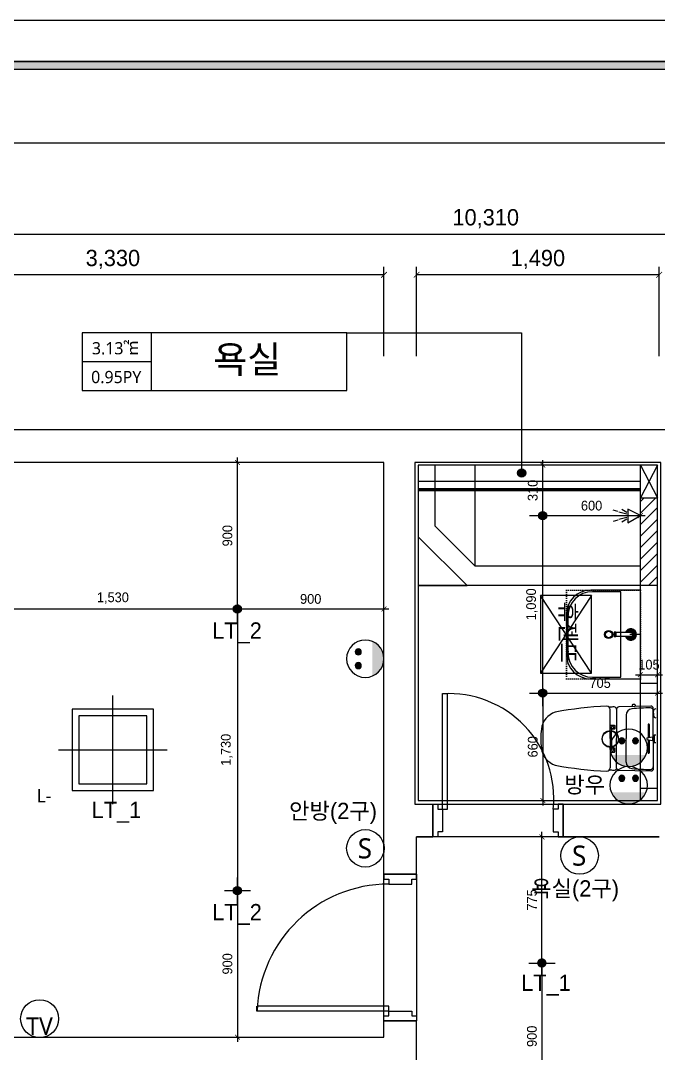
# Model space of a CAD drawing. Header units: inches. Extents: x 47110 to 276445, y 19043 to 183074.
# Drawn here: x 76067 to 79984, y 28049 to 34393 of the extents above; entities that cross this region are included whole.
import ezdxf
from ezdxf.enums import TextEntityAlignment as Align

# ---------------------------------------------------------------- set-up
doc = ezdxf.new("R2010")
doc.units = ezdxf.units.IN
doc.header["$LTSCALE"] = 50
doc.header["$MEASUREMENT"] = 0
doc.header["$PDSIZE"] = 700.071425
for name, pattern in [('DOT', [0.25, 0, -0.25]), ('HID', [2.5, 1.5, -1]), ('HID2', [1, 0.5, -0.5]), ('HIDDEN', [0.375, 0.25, -0.125])]:
    doc.linetypes.add(name, pattern=pattern)
for name, color, linetype in [('0-ELC TEXT', 7, 'Continuous'), ('03-TEXT', 3, 'Continuous'), ('03-WAL NEW', 3, 'Continuous'), ('06-LIGHT', 4, 'Continuous'), ('07-DIM', 1, 'Continuous'), ('07-DIM WAL', 5, 'Continuous'), ('08-HAT', 8, 'Continuous'), ('3.기호.계단선', 30, 'Continuous'), ('BATH', 4, 'Continuous'), ('CO-BATH', 6, 'Continuous'), ('F-SYM', 7, 'Continuous'), ('fin', 5, 'Continuous'), ('FORM(YOURNAME)-11', 1, 'Continuous'), ('HL', 6, 'HIDDEN'), ('RC-LIGHT', 7, 'Continuous'), ('WAL NEW', 3, 'Continuous'), ('도면층2', 2, 'Continuous'), ('도면층4', 4, 'Continuous'), ('도면층5', 5, 'Continuous'), ('설비', 140, 'Continuous')]:
    doc.layers.add(name, color=color, linetype=linetype)
doc.styles.add('DH-TEXT', font='@Microsoft JhengHei Light.ttf')
doc.styles.add('HY 울릉도 L', font='H2GTRM.TTF')
doc.styles.get("Standard").update_dxf_attribs({"font": 'txt.shx', "bigfont": 'whgtxt.shx'})
doc.styles.add('YOURNAME', font='@Microsoft JhengHei Light.ttf')
doc.styles.add('넥슨고딕', font='@Microsoft JhengHei Light.ttf')
doc.styles.add('마감재', font='stylu.ttf')
doc.styles.add('코레일둥고', font='')
doc.styles.get('코레일둥고').set_extended_font_data('THE정고딕110')
doc.dimstyles.new('30', dxfattribs={"dimscale": 30, "dimtxt": 2, "dimasz": 1, "dimexe": 1, "dimexo": 1, "dimgap": 1, "dimtad": 1, "dimdec": 0, "dimrnd": 0.05, "dimdsep": 46, "dimlunit": 6, "dimtxsty": 'HY 울릉도 L', "dimblk": 'ARCHTICK', "dimcen": 2.5, "dimdle": 1, "dimclrd": 133, "dimclre": 133, "dimclrt": 30, "dimadec": 0, "dimazin": 0, "dimtfac": 1, "dimtdec": 0, "dimtix": 1, "dimtmove": 2, "dimatfit": 3, "dimldrblk": 'ARCHTICK', "dimfxl": 1, "dimlwd": -1, "dimlwe": -1, "dimarcsym": 0})
doc.dimstyles.new('벽치수 Copy of DIM-50', dxfattribs={"dimscale": 50, "dimtxt": 2, "dimasz": 0.7, "dimexe": 1, "dimexo": 1, "dimgap": 0.7, "dimtad": 1, "dimdec": 0, "dimzin": 1, "dimdsep": 46, "dimlunit": 6, "dimtxsty": '마감재', "dimblk": 'ARCHTICK', "dimcen": -0.09, "dimclrd": 256, "dimclre": 256, "dimclrt": 3, "dimadec": 0, "dimazin": 0, "dimtfac": 1, "dimtdec": 0, "dimtix": 1, "dimtmove": 2, "dimatfit": 0, "dimldrblk": 'ARCHTICK', "dimfxl": 1, "dimtolj": 1, "dimtzin": 0, "dimarcsym": 0})

# ---------------------------------------------------------------- blocks, each defined once
blk = doc.blocks.new('FORM-PLAN')
at = {"layer": 'FORM(YOURNAME)-11'}
h = blk.add_hatch(color=256, dxfattribs=at)
h.dxf.hatch_style = 1
h.paths.add_polyline_path([(-71444, 55115), (10556, 55115), (10556, 54915), (-71444, 54915)])
h.paths.add_polyline_path([(-71444, -2085), (10556, -2085), (10556, -2285), (-71444, -2285)])
at = {"layer": 'Defpoints', "color": 158}
for points in [[(-71444, -2285), (10556, -2285), (10556, 55115), (-71444, 55115)], [(-69444, 53115), (-64, 53115), (-64, 1215), (-69444, 1215)]]:
    blk.add_lwpolyline(points, close=True, dxfattribs=at)
at = {"layer": 'FORM(YOURNAME)-11', "color": 250}
blk.add_lwpolyline([(-72444, -3285), (11556, -3285), (11556, 56115), (-72444, 56115)], close=True, dxfattribs=at)
at = {"layer": 'FORM(YOURNAME)-11'}
blk.add_lwpolyline([(-71444, 55115), (10556, 55115), (10556, 54915), (-71444, 54915)], close=True, dxfattribs=at)
at = {"layer": 'FORM(YOURNAME)-11', "color": 3, "style": 'YOURNAME'}
for tag, height, p in [('1', 450, (9905, 18188)), ('2', 450, (9905, 17544)), ('3', 450, (9905, 16257)), ('4', 450, (9905, 14326)), ('5', 515, (9905, 12009)), ('6', 515, (9905, 9757)), ('7', 515, (9905, 7504)), ('8', 515, (9905, 5252)), ('9', 515, (9905, 2999)), ('10', 515, (5655, 811)), ('11', 515, (9905, 747)), ('12', 515, (5655, -1441)), ('13', 515, (9905, -1441))]:
    blk.add_attdef(tag, text='', height=height, dxfattribs=at).set_placement(p, align=Align.MIDDLE_RIGHT)
blk = doc.blocks.new('_ArchTick')
at = {"color": 0, "linetype": 'ByBlock', "const_width": 0.15}
blk.add_lwpolyline([(-0.5, -0.5), (0.5, 0.5)], dxfattribs=at)
blk = doc.blocks.new('*D176')
at = {"layer": '07-DIM', "lineweight": -2, "transparency": 16777216}
for p, q in [((73768.8, 32331.2), (73768.8, 33131.2)), ((84078.8, 32331.2), (84078.8, 33131.2)), ((73768.8, 33081.2), (84078.8, 33081.2))]:
    blk.add_line(p, q, dxfattribs=at)
at = {"layer": 'Defpoints', "color": 0, "transparency": 16777216}
for p in [(84078.8, 33081.2), (73768.8, 32281.2), (84078.8, 32281.2)]:
    blk.add_point(p, dxfattribs=at)
at = {"layer": '07-DIM', "lineweight": -2, "transparency": 16777216, "xscale": 35, "yscale": 35, "zscale": 35, "rotation": 180}
blk.add_blockref('_ArchTick', (73768.8, 33081.2), dxfattribs=at)
at = {"layer": '07-DIM', "lineweight": -2, "transparency": 16777216, "xscale": 35, "yscale": 35, "zscale": 35}
blk.add_blockref('_ArchTick', (84078.8, 33081.2), dxfattribs=at)
at = {"layer": '07-DIM', "color": 3, "transparency": 16777216, "insert": (78923.8, 33175.5), "char_height": 100, "attachment_point": 5, "style": '마감재'}
blk.add_mtext('\\A1;10,310', dxfattribs=at)
blk = doc.blocks.new('*D179')
at = {"layer": '07-DIM', "lineweight": -2, "transparency": 16777216}
for p, q in [((78498.8, 32331.2), (78498.8, 32881.2)), ((79988.8, 32331.2), (79988.8, 32881.2)), ((79988.8, 32831.2), (78498.8, 32831.2))]:
    blk.add_line(p, q, dxfattribs=at)
at = {"layer": 'Defpoints', "color": 0, "transparency": 16777216}
for p in [(78498.8, 32831.2), (78498.8, 32281.2), (79988.8, 32281.2)]:
    blk.add_point(p, dxfattribs=at)
at = {"layer": '07-DIM', "lineweight": -2, "transparency": 16777216, "xscale": 35, "yscale": 35, "zscale": 35, "rotation": 180}
blk.add_blockref('_ArchTick', (78498.8, 32831.2), dxfattribs=at)
at = {"layer": '07-DIM', "lineweight": -2, "transparency": 16777216, "xscale": 35, "yscale": 35, "zscale": 35}
blk.add_blockref('_ArchTick', (79988.8, 32831.2), dxfattribs=at)
at = {"layer": '07-DIM', "color": 3, "transparency": 16777216, "insert": (79243.8, 32925.5), "char_height": 100, "attachment_point": 5, "style": '마감재'}
blk.add_mtext('\\A1;1,490', dxfattribs=at)
blk = doc.blocks.new('*D180')
at = {"layer": '07-DIM', "lineweight": -2, "transparency": 16777216}
for p, q in [((74968.8, 32331.2), (74968.8, 32881.2)), ((78298.8, 32331.2), (78298.8, 32881.2)), ((78298.8, 32831.2), (74968.8, 32831.2))]:
    blk.add_line(p, q, dxfattribs=at)
at = {"layer": 'Defpoints', "color": 0, "transparency": 16777216}
for p in [(74968.8, 32831.2), (74968.8, 32281.2), (78298.8, 32281.2)]:
    blk.add_point(p, dxfattribs=at)
at = {"layer": '07-DIM', "lineweight": -2, "transparency": 16777216, "xscale": 35, "yscale": 35, "zscale": 35, "rotation": 180}
blk.add_blockref('_ArchTick', (74968.8, 32831.2), dxfattribs=at)
at = {"layer": '07-DIM', "lineweight": -2, "transparency": 16777216, "xscale": 35, "yscale": 35, "zscale": 35}
blk.add_blockref('_ArchTick', (78298.8, 32831.2), dxfattribs=at)
at = {"layer": '07-DIM', "color": 3, "transparency": 16777216, "insert": (76633.8, 32925.5), "char_height": 100, "attachment_point": 5, "style": '마감재'}
blk.add_mtext('\\A1;3,330', dxfattribs=at)
blk = doc.blocks.new('fffsere')
blk.add_circle((58066.1, 29978.7), 50)
at = {"layer": '도면층2'}
for p, q in [((58566.1, 31878.7), (51946.1, 31878.7)), ((56676.1, 31678.7), (53346.1, 31678.7)), ((56676.1, 29148.7), (56676.1, 31678.7)), ((56976.1, 29578.7), (56976.1, 29378.7)), ((57776.1, 29578.7), (57776.1, 29378.7)), ((56876.1, 29148.7), (56876.1, 29378.7)), ((56876.1, 29378.7), (56976.1, 29378.7)), ((57776.1, 29378.7), (58366.1, 29378.7)), ((56676.1, 29148.7), (56876.1, 29148.7)), ((56676.1, 28148.7), (56676.1, 28248.7)), ((56676.1, 28248.7), (56876.1, 28248.7)), ((56876.1, 27948.7), (56876.1, 28248.7)), ((53346.1, 28148.7), (56676.1, 28148.7))]:
    blk.add_line(p, q, dxfattribs=at)
blk.add_lwpolyline([(56866.1, 29578.7), (58376.1, 29578.7), (58376.1, 31678.7), (56866.1, 31678.7)], close=True, dxfattribs=at)
blk.add_lwpolyline([(58366.1, 29378.7), (56876.1, 29378.7)], dxfattribs=at)
at = {"layer": '도면층4'}
for p, q in [((57036.1, 29548.7), (57036.1, 30258.7)), ((57036.1, 30258.7), (57066.1, 30258.7)), ((57066.1, 29548.7), (57066.1, 30258.1)), ((56976.1, 29378.7), (56976.1, 29578.7)), ((56976.1, 29578.7), (56976.1, 29378.7)), ((57776.1, 29578.7), (57776.1, 29378.7)), ((57036.1, 29548.7), (57066.1, 29548.7)), ((57776.1, 29378.7), (56976.1, 29378.7)), ((56676.1, 28248.7), (56676.1, 29148.7)), ((56676.1, 29148.7), (56876.1, 29148.7)), ((56876.1, 29148.7), (56876.1, 28248.7)), ((55896.1, 28308.7), (55896.1, 28338.7)), ((56706.1, 28308.7), (55896.1, 28308.7)), ((56706.1, 28338.7), (55896.6, 28338.7)), ((56706.1, 28308.7), (56706.1, 28338.7)), ((56876.1, 28248.7), (56676.1, 28248.7)), ((56676.1, 28248.7), (56876.1, 28248.7))]:
    blk.add_line(p, q, dxfattribs=at)
for points in [[(56976.1, 29578.7), (57006.1, 29578.7), (57006.1, 29548.7), (57036.1, 29548.7), (57036.1, 29408.7), (57006.1, 29408.7), (57006.1, 29378.7), (56976.1, 29378.7), (56976.1, 29578.7)], [(57776.1, 29578.7), (57746.1, 29578.7), (57746.1, 29548.7), (57716.1, 29548.7), (57716.1, 29408.7), (57746.1, 29408.7), (57746.1, 29378.7), (57776.1, 29378.7), (57776.1, 29578.7)], [(56676.1, 29148.7), (56676.1, 29118.7), (56706.1, 29118.7), (56706.1, 29088.7), (56846.1, 29088.7), (56846.1, 29118.7), (56876.1, 29118.7), (56876.1, 29148.7), (56676.1, 29148.7)], [(56676.1, 28248.7), (56676.1, 28278.7), (56706.1, 28278.7), (56706.1, 28308.7), (56846.1, 28308.7), (56846.1, 28278.7), (56876.1, 28278.7), (56876.1, 28248.7), (56676.1, 28248.7)]]:
    blk.add_lwpolyline(points, dxfattribs=at)
at = {"layer": '도면층5'}
for centre, radius, start, end in [((57073.5, 29613.4), 645.8, 354.24437, 93.32764), ((56706.1, 28278.7), 810, 90, 177.87745)]:
    blk.add_arc(centre, radius, start, end, dxfattribs=at)
blk = doc.blocks.new('FFFF')
at = {"layer": 'WAL NEW'}
h = blk.add_hatch(dxfattribs=at)
h.set_pattern_fill('_USER', color=256, scale=50, angle=45, pattern_type=0)
h.set_pattern_definition([(45, (21367.22, -56.71), (-35.35534, 35.35534), [])])
h.paths.add_polyline_path([(79751.1, 30922), (79856.1, 30922), (79856.1, 31462), (79751.1, 31462)])
at = {"color": 8}
blk.add_line((79751.1, 30622), (79686.1, 30622), dxfattribs=at)
blk.add_circle((79566.1, 29982), 50, dxfattribs=at)
at = {"layer": '03-WAL NEW'}
for p, q in [((78491.1, 31286.7), (78491.1, 31662)), ((78735.8, 31042), (78735.8, 31662)), ((79751.1, 29602), (79751.1, 31662)), ((78491.1, 31286.7), (78735.8, 31042)), ((79751.1, 31042), (78735.8, 31042)), ((79856.1, 30922), (78386.1, 30922)), ((79751.1, 30322), (79856.1, 30322)), ((79751.1, 29677), (79856.1, 29677))]:
    blk.add_line(p, q, dxfattribs=at)
for points in [[(79751.1, 31462), (79856.1, 31462)], [(78386.1, 30922), (78686.1, 30922), (78386.1, 31222), (78386.1, 30922)]]:
    blk.add_lwpolyline(points, dxfattribs=at)
at = {"layer": '08-HAT', "color": 1}
for p, q in [((79751.1, 31662), (79856.1, 31462)), ((79856.1, 31662), (79751.1, 31462))]:
    blk.add_line(p, q, dxfattribs=at)
at = {"layer": 'BATH', "color": 8}
for p, q in [((79602.4, 31350.7), (79549, 31350.7)), ((79612.2, 31376.7), (79583.5, 31385.2)), ((79669.6, 31350.7), (79616.9, 31350.7)), ((79667.6, 31361.1), (79619.4, 31373.5)), ((79667.6, 31340.2), (79619.4, 31327.8)), ((79667, 31370.9), (79637, 31389.8)), ((79751.1, 31352), (79673.5, 31391.7)), ((79673.5, 31391.7), (79673.5, 31307.6)), ((79673.5, 31307.6), (79751.1, 31352)), ((79612.2, 31324.6), (79583.5, 31316.1)), ((79667, 31330.4), (79637, 31311.5))]:
    blk.add_line(p, q, dxfattribs=at)
at = {"layer": 'BATH'}
blk.add_lwpolyline([(79856.1, 31662), (78386.1, 31662), (78386.1, 29602), (79856.1, 29602)], close=True, dxfattribs=at)
at = {"layer": 'CO-BATH', "color": 8}
for p, q in [((79751.1, 30894.5), (79446.1, 30894.5)), ((79751.1, 30349.5), (79751.1, 30894.5)), ((79631.1, 30884.5), (79456.1, 30884.5)), ((79631.1, 30359.5), (79631.1, 30884.5)), ((79296.1, 30744.5), (79296.1, 30499.5)), ((79306.1, 30734.5), (79306.1, 30509.5)), ((79590.6, 30636.5), (79590.6, 30607.5)), ((79595.6, 30636.5), (79590.6, 30636.5)), ((79595.6, 30607.5), (79590.6, 30607.5)), ((79595.6, 30636.5), (79595.6, 30607.5)), ((79600.6, 30635.5), (79595.6, 30635.5)), ((79600.6, 30608.5), (79595.6, 30608.5)), ((79600.6, 30635.5), (79600.6, 30608.5)), ((79691.1, 30634.5), (79600.6, 30634.5)), ((79691.1, 30609.5), (79600.6, 30609.5)), ((79446.1, 30349.5), (79751.1, 30349.5)), ((79456.1, 30359.5), (79631.1, 30359.5))]:
    blk.add_line(p, q, dxfattribs=at)
at = {"layer": 'CO-BATH', "color": 8, "linetype": 'DOT'}
blk.add_lwpolyline([(79296.1, 30894.5), (79296.1, 30349.5), (79751.1, 30349.5), (79751.1, 30894.5)], close=True, dxfattribs=at)
at = {"layer": 'CO-BATH', "color": 8}
for radius in [25, 20]:
    blk.add_circle((79556.1, 30622), radius, dxfattribs=at)
for centre, radius, start, end in [((79446.1, 30744.5), 150, 90, 180), ((79456.1, 30734.5), 150, 90, 180), ((79691.1, 30622), 35, 200.92481, 159.07514), ((79691.1, 30622), 30, 204.62429, 155.37566), ((79691.1, 30622), 25, 209.99998, 149.99998), ((79691.1, 30622), 18, 223.98294, 136.01701), ((79691.1, 30622), 12.5, 269.99998, 89.99998), ((79446.1, 30499.5), 150, 180, 270), ((79456.1, 30509.5), 150, 180, 270)]:
    blk.add_arc(centre, radius, start, end, dxfattribs=at)
at = {"layer": 'fin', "color": 8}
for p, q in [((79565.4, 29982), (79565.4, 30161.2)), ((79604.7, 30162.3), (79604.7, 29982)), ((79829.7, 29989.9), (79829.7, 30154.6)), ((79831.1, 30137.7), (79831.1, 30150.2)), ((79831.1, 30137.7), (79831.1, 30125.2)), ((79662.5, 30127.2), (79662.5, 29982)), ((79565.4, 29982), (79565.4, 29802.7)), ((79604.7, 29801.6), (79604.7, 29982)), ((79662.5, 29836.7), (79662.5, 29982)), ((79829.7, 29974), (79829.7, 29809.4))]:
    blk.add_line(p, q, dxfattribs=at)
for points in [[(79604.7, 30162.3, 0.371724), (79590, 30176.7, 0.003515), (79559, 30175.9, 0.320541)], [(79829.7, 30154.6), (79829.7, 30167, 0.421209), (79814.3, 30182), (79619.3, 30177.3, 0.001659)], [(79604.7, 29801.6, -0.371724), (79590, 29787.2, -0.003515), (79559, 29788, -0.320541)], [(79829.7, 29809.4), (79829.7, 29797, -0.421209), (79814.3, 29782), (79619.3, 29786.6, -0.001659)]]:
    blk.add_lwpolyline(points, format="xyb", dxfattribs=at)
for centre, radius, start, end in [((79267.7, 30026.2), 125.5, 108.2964, 173.42408), ((79634.4, 27977.2), 2205.9, 92.3333, 100.60807), ((79545.4, 30161.2), 20, 0, 92.3333), ((79619.7, 30162.3), 15, 91.36509, 180), ((79702.4, 30125.5), 40, 95.94375, 177.51291), ((79801.8, 29170.6), 1000, 89.31159, 95.94375), ((79813.7, 30154.6), 16, 0, 89.31159), ((79846.1, 30150.2), 15, 90, 180), ((79846.1, 30125.2), 15, 180, 270), ((79544.7, 29982), 405.9, 171.69926, 180), ((79544.7, 29982), 405.9, 180, 188.30074), ((79267.7, 29937.7), 125.5, 186.57592, 251.7036), ((79634.4, 31986.8), 2205.9, 259.39193, 267.6667), ((79702.4, 29838.5), 40, 182.48709, 264.05625), ((79545.4, 29802.7), 20, 267.6667, 0), ((79619.7, 29801.6), 15, 180, 268.63491), ((79801.8, 30793.3), 1000, 264.05625, 270.68841), ((79813.7, 29809.4), 16, 270.68841, 0)]:
    blk.add_arc(centre, radius, start, end, dxfattribs=at)
at = {"layer": 'HL', "color": 8, "linetype": 'Continuous'}
for p, q in [((79699.6, 30186.9), (79699.6, 30179.2)), ((79715.7, 30190.9), (79703.6, 30190.9)), ((79719.7, 30186.9), (79719.7, 30179.7)), ((79572.4, 29982), (79572.4, 30028.3)), ((79798.1, 30068.5), (79798.1, 29989.4)), ((79805.1, 30068.5), (79805.1, 29990.5)), ((79836.1, 30006), (79846.1, 30006)), ((79836.1, 30006), (79836.1, 29958)), ((79572.4, 29982), (79572.4, 29935.6)), ((79789.9, 29988), (79824.3, 29993.3)), ((79789.9, 29988), (79789.9, 29976)), ((79789.9, 29976), (79824.3, 29970.6)), ((79798.1, 29974.5), (79798.1, 29895.5)), ((79805.1, 29973.5), (79805.1, 29895.5)), ((79824.3, 29993.3), (79831.3, 29988.9)), ((79824.3, 29993.3), (79824.3, 29970.6)), ((79824.3, 29970.6), (79831.3, 29975)), ((79831.3, 29988.9), (79836.1, 29994.3)), ((79831.3, 29988.9), (79831.3, 29975)), ((79831.3, 29975), (79836.1, 29969.6)), ((79836.1, 29958), (79846.1, 29958))]:
    blk.add_line(p, q, dxfattribs=at)
for points in [[(79565.4, 30064.5), (79589.6, 30064.5, -0.414214), (79593.6, 30060.5), (79593.6, 30044.1, -0.414214), (79589.6, 30040.1), (79574, 30040.1), (79565.4, 30040.1)], [(79574, 30040.1), (79574, 30030.3, -0.414214), (79572, 30028.3), (79565.4, 30028.3)], [(79574, 29923.9), (79574, 29933.6, 0.414214), (79572, 29935.6), (79565.4, 29935.6)], [(79565.4, 29899.4), (79589.6, 29899.4, 0.414214), (79593.6, 29903.4), (79593.6, 29919.9, 0.414214), (79589.6, 29923.9), (79574, 29923.9), (79565.4, 29923.9)]]:
    blk.add_lwpolyline(points, format="xyb", dxfattribs=at)
for centre in [(79579.7, 30052), (79579.7, 29912)]:
    blk.add_circle(centre, 8, dxfattribs=at)
for centre, radius, start, end in [((79703.6, 30186.9), 4, 90, 180), ((79715.7, 30186.9), 4, 0, 90), ((79801.6, 30068.5), 3.5, 0, 180), ((79801.6, 29895.5), 3.5, 180, 0)]:
    blk.add_arc(centre, radius, start, end, dxfattribs=at)
blk.add_blockref('fffsere', (21500, 0))
blk = doc.blocks.new('G-101')
at = {"layer": 'RC-LIGHT', "color": 251}
for p, q in [((0, -400), (0, 400)), ((400, 0), (-400, 0))]:
    blk.add_line(p, q, dxfattribs=at)
at = {"layer": 'RC-LIGHT', "color": 7}
for p, q in [((-300, -300), (-300, 300)), ((-300, 300), (300, 300)), ((300, 300), (300, -300)), ((300, -300), (-300, -300))]:
    blk.add_line(p, q, dxfattribs=at)
at = {"layer": 'RC-LIGHT', "color": 1}
blk.add_lwpolyline([(-250, 250), (250, 250), (250, -250), (-250, -250)], close=True, dxfattribs=at)
at = {"layer": 'RC-LIGHT', "style": 'DH-TEXT'}
blk.add_attdef('L-', text='', height=100, dxfattribs=at).set_placement((383.2, -287.8), align=Align.TOP_LEFT)
blk = doc.blocks.new('1')
at = {"linetype": 'Continuous'}
h = blk.add_hatch(color=4, dxfattribs=at)
h.dxf.hatch_style = 1
edge = h.paths.add_edge_path()
edge.add_arc((11539653, -14273504), 37.5, 0, 360)
at = {"color": 1, "linetype": 'Continuous'}
for p, q in [((11539653, -14273637), (11539653, -14273370)), ((11539520, -14273504), (11539787, -14273504))]:
    blk.add_line(p, q, dxfattribs=at)
at = {"color": 4, "linetype": 'Continuous'}
for radius in [41.5, 37.5]:
    blk.add_circle((11539653, -14273504), radius, dxfattribs=at)
blk = doc.blocks.new('*D206')
at = {"layer": '07-DIM WAL', "color": 133, "transparency": 16777216}
for p, q in [((75838.8, 30778.7), (77428.8, 30778.7)), ((75868.8, 30748.7), (75868.8, 30748.7)), ((77398.8, 30748.7), (77398.8, 30748.7))]:
    blk.add_line(p, q, dxfattribs=at)
at = {"layer": 'Defpoints', "color": 0, "transparency": 16777216}
for p in [(75868.8, 30778.7), (77398.8, 30778.7), (77398.8, 30778.7)]:
    blk.add_point(p, dxfattribs=at)
at = {"layer": '07-DIM WAL', "color": 133, "transparency": 16777216, "xscale": 30, "yscale": 30, "zscale": 30, "rotation": 180}
blk.add_blockref('_ArchTick', (75868.8, 30778.7), dxfattribs=at)
at = {"layer": '07-DIM WAL', "color": 133, "transparency": 16777216, "xscale": 30, "yscale": 30, "zscale": 30}
blk.add_blockref('_ArchTick', (77398.8, 30778.7), dxfattribs=at)
at = {"layer": '07-DIM WAL', "color": 30, "transparency": 16777216, "insert": (76633.8, 30844.7), "char_height": 60, "attachment_point": 5, "style": 'HY 울릉도 L'}
blk.add_mtext('1,530', dxfattribs=at)
blk = doc.blocks.new('*D207')
at = {"layer": '07-DIM WAL', "color": 133, "transparency": 16777216}
for p, q in [((77368.8, 31678.7), (77368.8, 31678.7)), ((77398.8, 30748.7), (77398.8, 31708.7)), ((77368.8, 30778.7), (77368.8, 30778.7))]:
    blk.add_line(p, q, dxfattribs=at)
at = {"layer": 'Defpoints', "color": 0, "transparency": 16777216}
for p in [(77398.8, 31678.7), (77398.8, 31678.7), (77398.8, 30778.7)]:
    blk.add_point(p, dxfattribs=at)
at = {"layer": '07-DIM WAL', "color": 133, "transparency": 16777216, "xscale": 30, "yscale": 30, "zscale": 30}
for p, rotation in [((77398.8, 31678.7), 90), ((77398.8, 30778.7), 270)]:
    blk.add_blockref('_ArchTick', p, dxfattribs=dict(at, rotation=rotation))
at = {"layer": '07-DIM WAL', "color": 30, "transparency": 16777216, "insert": (77337.5, 31228.7), "char_height": 60, "attachment_point": 5, "rotation": 90, "style": 'HY 울릉도 L'}
blk.add_mtext('900', dxfattribs=at)
blk = doc.blocks.new('*D208')
at = {"layer": '07-DIM WAL', "color": 133, "transparency": 16777216}
for p, q in [((77368.8, 30778.7), (78328.8, 30778.7)), ((77398.8, 30748.7), (77398.8, 30748.7)), ((78298.8, 30748.7), (78298.8, 30748.7))]:
    blk.add_line(p, q, dxfattribs=at)
at = {"layer": 'Defpoints', "color": 0, "transparency": 16777216}
for p in [(77398.8, 30778.7), (78298.8, 30778.7), (78298.8, 30778.7)]:
    blk.add_point(p, dxfattribs=at)
at = {"layer": '07-DIM WAL', "color": 133, "transparency": 16777216, "xscale": 30, "yscale": 30, "zscale": 30, "rotation": 180}
blk.add_blockref('_ArchTick', (77398.8, 30778.7), dxfattribs=at)
at = {"layer": '07-DIM WAL', "color": 133, "transparency": 16777216, "xscale": 30, "yscale": 30, "zscale": 30}
blk.add_blockref('_ArchTick', (78298.8, 30778.7), dxfattribs=at)
at = {"layer": '07-DIM WAL', "color": 30, "transparency": 16777216, "insert": (77848.8, 30840), "char_height": 60, "attachment_point": 5, "style": 'HY 울릉도 L'}
blk.add_mtext('900', dxfattribs=at)
blk = doc.blocks.new('*D210')
at = {"layer": '07-DIM WAL', "color": 133, "transparency": 16777216}
for p, q in [((77368.8, 30778.7), (77368.8, 30778.7)), ((77398.8, 30808.7), (77398.8, 29018.7)), ((77368.8, 29048.7), (77368.8, 29048.7))]:
    blk.add_line(p, q, dxfattribs=at)
at = {"layer": 'Defpoints', "color": 0, "transparency": 16777216}
for p in [(77398.8, 30778.7), (77398.8, 29048.7), (77398.8, 29048.7)]:
    blk.add_point(p, dxfattribs=at)
at = {"layer": '07-DIM WAL', "color": 133, "transparency": 16777216, "xscale": 30, "yscale": 30, "zscale": 30}
for p, rotation in [((77398.8, 30778.7), 90), ((77398.8, 29048.7), 270)]:
    blk.add_blockref('_ArchTick', p, dxfattribs=dict(at, rotation=rotation))
at = {"layer": '07-DIM WAL', "color": 30, "transparency": 16777216, "insert": (77332.9, 29913.7), "char_height": 60, "attachment_point": 5, "rotation": 90, "style": 'HY 울릉도 L'}
blk.add_mtext('1,730', dxfattribs=at)
blk = doc.blocks.new('*D211')
at = {"layer": '07-DIM WAL', "color": 133, "transparency": 16777216}
for p, q in [((77398.8, 29078.7), (77398.8, 28118.7)), ((77368.8, 29048.7), (77368.8, 29048.7)), ((77368.8, 28148.7), (77368.8, 28148.7))]:
    blk.add_line(p, q, dxfattribs=at)
at = {"layer": 'Defpoints', "color": 0, "transparency": 16777216}
for p in [(77398.8, 29048.7), (77398.8, 28148.7), (77398.8, 28148.7)]:
    blk.add_point(p, dxfattribs=at)
at = {"layer": '07-DIM WAL', "color": 133, "transparency": 16777216, "xscale": 30, "yscale": 30, "zscale": 30}
for p, rotation in [((77398.8, 29048.7), 90), ((77398.8, 28148.7), 270)]:
    blk.add_blockref('_ArchTick', p, dxfattribs=dict(at, rotation=rotation))
at = {"layer": '07-DIM WAL', "color": 30, "transparency": 16777216, "insert": (77337.5, 28598.7), "char_height": 60, "attachment_point": 5, "rotation": 90, "style": 'HY 울릉도 L'}
blk.add_mtext('900', dxfattribs=at)
blk = doc.blocks.new('*D243')
at = {"layer": '07-DIM WAL', "color": 133, "transparency": 16777216}
for p, q in [((79268.8, 28633.7), (79268.8, 27673.7)), ((79238.8, 28603.7), (79238.8, 28603.7)), ((79298.8, 27703.7), (79298.8, 27703.7))]:
    blk.add_line(p, q, dxfattribs=at)
at = {"layer": 'Defpoints', "color": 0, "transparency": 16777216}
for p in [(79268.8, 28603.7), (79268.8, 27703.7), (79268.8, 27703.7)]:
    blk.add_point(p, dxfattribs=at)
at = {"layer": '07-DIM WAL', "color": 133, "transparency": 16777216, "xscale": 30, "yscale": 30, "zscale": 30}
for p, rotation in [((79268.8, 28603.7), 90), ((79268.8, 27703.7), 270)]:
    blk.add_blockref('_ArchTick', p, dxfattribs=dict(at, rotation=rotation))
at = {"layer": '07-DIM WAL', "color": 30, "transparency": 16777216, "insert": (79207.5, 28153.7), "char_height": 60, "attachment_point": 5, "rotation": 90, "style": 'HY 울릉도 L'}
blk.add_mtext('900', dxfattribs=at)
blk = doc.blocks.new('*D253')
at = {"layer": '07-DIM WAL', "color": 133, "transparency": 16777216}
for p, q in [((79238.8, 29378.7), (79238.8, 29378.7)), ((79268.8, 28573.7), (79268.8, 29408.7)), ((79238.8, 28603.7), (79238.8, 28603.7))]:
    blk.add_line(p, q, dxfattribs=at)
at = {"layer": 'Defpoints', "color": 0, "transparency": 16777216}
for p in [(79268.8, 29378.7), (79268.8, 29378.7), (79268.8, 28603.7)]:
    blk.add_point(p, dxfattribs=at)
at = {"layer": '07-DIM WAL', "color": 133, "transparency": 16777216, "xscale": 30, "yscale": 30, "zscale": 30}
for p, rotation in [((79268.8, 29378.7), 90), ((79268.8, 28603.7), 270)]:
    blk.add_blockref('_ArchTick', p, dxfattribs=dict(at, rotation=rotation))
at = {"layer": '07-DIM WAL', "color": 30, "transparency": 16777216, "insert": (79208.2, 28991.2), "char_height": 60, "attachment_point": 5, "rotation": 90, "style": 'HY 울릉도 L'}
blk.add_mtext('775', dxfattribs=at)
blk = doc.blocks.new('swich')
at = {"layer": '설비', "color": 140}
blk.add_circle((372828.6, -86554.1), 84, dxfattribs=at)
at = {"layer": '설비', "color": 140, "insert": (372858.7, -86509.1), "char_height": 90, "width": 143.497, "attachment_point": 3}
blk.add_mtext('{\\fMalgun Gothic|b0|i0|c129|p50;S}', dxfattribs=at)
blk = doc.blocks.new('egoo')
at = {"layer": '설비'}
h = blk.add_hatch(color=140, dxfattribs=at)
edge = h.paths.add_edge_path()
edge.add_arc((1015645.3, 443433.7), 22.3, 0, 360)
h = blk.add_hatch(color=140, dxfattribs=at)
edge = h.paths.add_edge_path()
edge.add_arc((1015747.7, 443433.7), 22.3, 0, 360)
h = blk.add_hatch(color=140, dxfattribs=at)
edge = h.paths.add_edge_path()
edge.add_line((1015826.3, 443329.1), (1015566.6, 443329.1))
edge.add_ellipse((1015696.5, 443381.5), major_axis=(99, 99), ratio=1, start_angle=156.95778, end_angle=293.04222)
at = {"layer": '설비', "color": 140}
for centre, radius in [((1015696.5, 443381.5), 140), ((1015645.3, 443433.7), 22.3), ((1015747.7, 443433.7), 22.3)]:
    blk.add_circle(centre, radius, dxfattribs=at)
blk = doc.blocks.new('TV')
at = {"layer": '설비', "color": 140}
blk.add_circle((146226.7, 46947.4), 140, dxfattribs=at)
at = {"layer": '설비', "color": 140, "insert": (146088.1, 46827.7), "char_height": 130, "width": 275.64, "attachment_point": 7}
blk.add_mtext('\\pxsm1,qc;{\\fMalgun Gothic|b0|i0|c129|p50;TV}', dxfattribs=at)
blk = doc.blocks.new('*D268')
at = {"layer": '07-DIM WAL', "color": 133, "transparency": 16777216}
for p, q in [((79273.8, 31322), (79273.8, 31692)), ((79303.8, 31662), (79303.8, 31662)), ((79303.8, 31352), (79303.8, 31352))]:
    blk.add_line(p, q, dxfattribs=at)
at = {"layer": 'Defpoints', "color": 0, "transparency": 16777216}
for p in [(79273.8, 31662), (79273.8, 31662), (79273.8, 31352)]:
    blk.add_point(p, dxfattribs=at)
at = {"layer": '07-DIM WAL', "color": 133, "transparency": 16777216, "xscale": 30, "yscale": 30, "zscale": 30}
for p, rotation in [((79273.8, 31662), 90), ((79273.8, 31352), 270)]:
    blk.add_blockref('_ArchTick', p, dxfattribs=dict(at, rotation=rotation))
at = {"layer": '07-DIM WAL', "color": 30, "transparency": 16777216, "insert": (79212.5, 31507), "char_height": 60, "attachment_point": 5, "rotation": 90, "style": 'HY 울릉도 L'}
blk.add_mtext('310', dxfattribs=at)
blk = doc.blocks.new('*D281')
at = {"layer": '07-DIM WAL', "color": 133, "transparency": 16777216}
for p, q in [((79243.8, 31352), (79903.8, 31352)), ((79273.8, 31382), (79273.8, 31382)), ((79873.8, 31382), (79873.8, 31382))]:
    blk.add_line(p, q, dxfattribs=at)
at = {"layer": 'Defpoints', "color": 0, "transparency": 16777216}
for p in [(79273.8, 31352), (79873.8, 31352), (79873.8, 31352)]:
    blk.add_point(p, dxfattribs=at)
at = {"layer": '07-DIM WAL', "color": 133, "transparency": 16777216, "xscale": 30, "yscale": 30, "zscale": 30, "rotation": 180}
blk.add_blockref('_ArchTick', (79273.8, 31352), dxfattribs=at)
at = {"layer": '07-DIM WAL', "color": 133, "transparency": 16777216, "xscale": 30, "yscale": 30, "zscale": 30}
blk.add_blockref('_ArchTick', (79873.8, 31352), dxfattribs=at)
at = {"layer": '07-DIM WAL', "color": 30, "transparency": 16777216, "insert": (79573.8, 31413.2), "char_height": 60, "attachment_point": 5, "style": 'HY 울릉도 L'}
blk.add_mtext('600', dxfattribs=at)
blk = doc.blocks.new('*D283')
at = {"layer": '07-DIM WAL', "color": 133, "transparency": 16777216}
for p, q in [((79273.8, 30232), (79273.8, 31382)), ((79303.8, 31352), (79303.8, 31352)), ((79303.8, 30262), (79303.8, 30262))]:
    blk.add_line(p, q, dxfattribs=at)
at = {"layer": 'Defpoints', "color": 0, "transparency": 16777216}
for p in [(79273.8, 31352), (79273.8, 31352), (79273.8, 30262)]:
    blk.add_point(p, dxfattribs=at)
at = {"layer": '07-DIM WAL', "color": 133, "transparency": 16777216, "xscale": 30, "yscale": 30, "zscale": 30}
for p, rotation in [((79273.8, 31352), 90), ((79273.8, 30262), 270)]:
    blk.add_blockref('_ArchTick', p, dxfattribs=dict(at, rotation=rotation))
at = {"layer": '07-DIM WAL', "color": 30, "transparency": 16777216, "insert": (79207.9, 30807), "char_height": 60, "attachment_point": 5, "rotation": 90, "style": 'HY 울릉도 L'}
blk.add_mtext('1,090', dxfattribs=at)
blk = doc.blocks.new('*D282')
at = {"layer": '07-DIM WAL', "color": 133, "transparency": 16777216}
for p, q in [((79243.8, 30262), (80008.8, 30262)), ((79273.8, 30292), (79273.8, 30292)), ((79978.8, 30292), (79978.8, 30292))]:
    blk.add_line(p, q, dxfattribs=at)
at = {"layer": 'Defpoints', "color": 0, "transparency": 16777216}
for p in [(79273.8, 30262), (79978.8, 30262), (79978.8, 30262)]:
    blk.add_point(p, dxfattribs=at)
at = {"layer": '07-DIM WAL', "color": 133, "transparency": 16777216, "xscale": 30, "yscale": 30, "zscale": 30, "rotation": 180}
blk.add_blockref('_ArchTick', (79273.8, 30262), dxfattribs=at)
at = {"layer": '07-DIM WAL', "color": 133, "transparency": 16777216, "xscale": 30, "yscale": 30, "zscale": 30}
blk.add_blockref('_ArchTick', (79978.8, 30262), dxfattribs=at)
at = {"layer": '07-DIM WAL', "color": 30, "transparency": 16777216, "insert": (79626.3, 30323.3), "char_height": 60, "attachment_point": 5, "style": 'HY 울릉도 L'}
blk.add_mtext('705', dxfattribs=at)
blk = doc.blocks.new('*D284')
at = {"layer": '07-DIM WAL', "color": 133, "transparency": 16777216}
for p, q in [((79243.8, 30262), (79243.8, 30262)), ((79273.8, 30292), (79273.8, 29572)), ((79243.8, 29602), (79243.8, 29602))]:
    blk.add_line(p, q, dxfattribs=at)
at = {"layer": 'Defpoints', "color": 0, "transparency": 16777216}
for p in [(79273.8, 30262), (79273.8, 29602), (79273.8, 29602)]:
    blk.add_point(p, dxfattribs=at)
at = {"layer": '07-DIM WAL', "color": 133, "transparency": 16777216, "xscale": 30, "yscale": 30, "zscale": 30}
for p, rotation in [((79273.8, 30262), 90), ((79273.8, 29602), 270)]:
    blk.add_blockref('_ArchTick', p, dxfattribs=dict(at, rotation=rotation))
at = {"layer": '07-DIM WAL', "color": 30, "transparency": 16777216, "insert": (79212.6, 29932), "char_height": 60, "attachment_point": 5, "rotation": 90, "style": 'HY 울릉도 L'}
blk.add_mtext('660', dxfattribs=at)
blk = doc.blocks.new('*D285')
at = {"layer": '07-DIM WAL', "color": 133, "transparency": 16777216}
for p, q in [((79873.8, 30352), (79873.8, 30405.1)), ((79978.8, 30352), (79978.8, 30405.1)), ((79843.8, 30375.1), (80008.8, 30375.1))]:
    blk.add_line(p, q, dxfattribs=at)
at = {"layer": 'Defpoints', "color": 0, "transparency": 16777216}
for p in [(79978.8, 30375.1), (79873.8, 30322), (79978.8, 30322)]:
    blk.add_point(p, dxfattribs=at)
at = {"layer": '07-DIM WAL', "color": 133, "transparency": 16777216, "xscale": 30, "yscale": 30, "zscale": 30}
blk.add_blockref('_ArchTick', (79873.8, 30375.1), dxfattribs=at)
at = {"layer": '07-DIM WAL', "color": 133, "transparency": 16777216, "xscale": 30, "yscale": 30, "zscale": 30, "rotation": 180}
blk.add_blockref('_ArchTick', (79978.8, 30375.1), dxfattribs=at)
at = {"layer": '07-DIM WAL', "color": 30, "transparency": 16777216, "insert": (79926.3, 30436.4), "char_height": 60, "attachment_point": 5, "style": 'HY 울릉도 L'}
blk.add_mtext('105', dxfattribs=at)

msp = doc.modelspace()

# ---------------------------------------------------------------- hatches: boundary and pattern name
at = {"layer": '0-ELC TEXT'}
h = msp.add_hatch(color=256, dxfattribs=at)
h.dxf.hatch_style = 1
edge = h.paths.add_edge_path()
edge.add_arc((79143.9999086, 31613.6695037), 25, -180, 180, ccw=False)

# ---------------------------------------------------------------- linework, layer by layer
for p, q in [((76870.5774946, 32120.9122724), (76870.5774946, 32474.6713575)), ((76870.5774946, 32297.7918149), (76445.8854926, 32297.7918149))]:
    msp.add_line(p, q, dxfattribs=at)
msp.add_lwpolyline([(78070.5774946, 32474.6713575), (76445.8854926, 32474.6713575), (76445.8854926, 32120.9122724), (78070.5774946, 32120.9122724)], close=True, dxfattribs=at)
msp.add_lwpolyline([(78070.5774946, 32474.6713575), (79143.9999086, 32474.6713575), (79143.9999086, 31613.6695037)], dxfattribs=at)
msp.add_circle((79143.9999086, 31613.6695037), 25, dxfattribs=at)
at = {"layer": '06-LIGHT', "color": 10, "linetype": 'HID2', "const_width": 20}
msp.add_lwpolyline([(79873.8398547, 31511.9640524), (78508.8398547, 31511.9640524)], dxfattribs=at)
at = {"layer": 'RC-LIGHT'}
msp.add_line((79873.8398547, 31561.9640524), (78508.8398547, 31561.9640524), dxfattribs=at)
at = {"layer": 'RC-LIGHT', "color": 10}
for p, q in [((79573.8398547, 30860.4640524), (79259.8398547, 30383.4640524)), ((79573.8398547, 30383.4640524), (79259.8398547, 30860.4640524))]:
    msp.add_line(p, q, dxfattribs=at)
msp.add_lwpolyline([(79259.8398547, 30860.4640524), (79259.8398547, 30383.4640524), (79573.8398547, 30383.4640524), (79573.8398547, 30860.4640524)], close=True, dxfattribs=at)

# ---------------------------------------------------------------- block references
msp.add_blockref('FFFF', (122.7802847, 0))
at = {"layer": 'F-SYM', "xscale": 0.2500000000000001, "yscale": 0.2500000000000001, "zscale": 0.2500000000000001}
msp.add_blockref('FORM-PLAN', (87220.9985804, 20363.7620237), dxfattribs=at)
at = {"layer": 'RC-LIGHT'}
for name, p, xscale, yscale, zscale in [('1', (-6872324.6530698, 8629848.222706), 0.6024096385271789, 0.6024096385271789, 0.6024096385271789), ('1', (-6874199.6530698, 8629274.933958), 0.6024096385271789, 0.6024096385271789, 0.6024096385271789), ('1', (-6872324.6530698, 8628758.222706), 0.6024096385271789, 0.6024096385271789, 0.6024096385271789), ('1', (-6874199.6530698, 8627544.933958), 0.6024096385271789, 0.6024096385271789, 0.6024096385271789), ('1', (-6872329.6530698, 8627099.933958), 0.6024096385271789, 0.6024096385271789, 0.6024096385271789), ('TV', (-45671.5413792, -10860.8301402), 0.8333333333333334, 0.8333333333333334, 0.8333333333333334)]:
    msp.add_blockref(name, p, dxfattribs=dict(at, xscale=xscale, yscale=yscale, zscale=zscale))
at = {"layer": 'RC-LIGHT', "color": 140, "xscale": -0.8214285869294656, "yscale": 0.8214285869294656, "zscale": 0.8214285869294656, "rotation": 90.00000000000001}
msp.add_blockref('egoo', (442390.0467406, 864795.0917134), dxfattribs=at)
at = {"layer": 'RC-LIGHT'}
ref = msp.add_blockref('G-101', (76633.8398547, 29913.6753044), dxfattribs=dict(at, xscale=-0.8333333333333334, yscale=0.8333333333333334, zscale=0.8333333333333334))
ref.add_attrib('L-', 'L-', dxfattribs={"height": 83.33333333, "style": 'DH-TEXT'}).set_placement((76164.8900995, 29673.8228231), align=Align.TOP_LEFT)
at = {"layer": 'RC-LIGHT', "color": 140, "xscale": -0.8214285869294656, "yscale": 0.8214285869294656, "zscale": 0.8214285869294656}
for p in [(914123.6967407, -334280.5355716), (914123.6967407, -334510.5355716)]:
    msp.add_blockref('egoo', p, dxfattribs=at)
at = {"layer": '설비', "color": 140, "xscale": 1.369047619047649, "yscale": 1.369047619047649, "zscale": 1.369047619047649}
for p in [(-432235.6724517, 147805.0261357), (-430919.7627227, 147760.3268974)]:
    msp.add_blockref('swich', p, dxfattribs=at)

# ---------------------------------------------------------------- texts
at = {"layer": '03-TEXT'}
for s, height, style, p in [('3.13㎡', 75, '넥슨고딕', (76653.2077874, 32342.8772152)), ('욕실', 166.66666667, '코레일둥고', (77458.968791, 32228.3712391)), ('0.95PY', 75, '넥슨고딕', (76654.486935, 32165.9976726))]:
    msp.add_text(s, height=height, dxfattribs=dict(at, style=style)).set_placement(p, align=Align.CENTER)
at = {"layer": '3.기호.계단선', "linetype": 'HID', "style": '코레일둥고'}
for s, p in [('LT_2', (77243.9273257, 30596.2949822)), ('LT_1', (76503.111983, 29494.2654638)), ('LT_2', (77243.9273257, 28866.2949822)), ('LT_1', (79141.3890673, 28432.3956311))]:
    msp.add_text(s, height=100, dxfattribs=at).set_placement(p)
at = {"layer": 'RC-LIGHT', "color": 10, "style": '코레일둥고'}
msp.add_text('휴젠뜨', height=100, rotation=270, dxfattribs=at).set_placement((79479.713841, 30823.7062354), align=Align.TOP_LEFT)
at = {"layer": 'RC-LIGHT', "color": 140, "style": '코레일둥고'}
for s, p in [('방우', (79405.9725277, 29748.9025994)), ('안방(2구)', (77715.8663562, 29588.0104891)), ('욕실(2구)', (79202.5816459, 29112.0418495))]:
    msp.add_text(s, height=100, dxfattribs=at).set_placement(p, align=Align.TOP_LEFT)

# ---------------------------------------------------------------- dimensions: what is measured, and where the dimension line sits
at = {"layer": '07-DIM'}
for base, p1, p2, picture, middle in [((84078.8398547, 33081.1753044), (73768.8398547, 32281.1753044), (84078.8398547, 32281.1753044), '*D176', (78923.8398547, 33175.545729)), ((74968.8398547, 32831.1753044), (78298.8398547, 32281.1753044), (74968.8398547, 32281.1753044), '*D180', (76633.8398547, 32925.545729)), ((78498.8398547, 32831.1753044), (79988.8398547, 32281.1753044), (78498.8398547, 32281.1753044), '*D179', (79243.8398547, 32925.545729))]:
    dim = msp.add_linear_dim(base=base, p1=p1, p2=p2, angle=0, dimstyle='벽치수 Copy of DIM-50', dxfattribs=at)
    dim.commit()
    dim.dimension.update_dxf_attribs({"geometry": picture, "text_midpoint": middle})
at = {"layer": '07-DIM WAL'}
for base, p1, p2, angle, picture, middle in [((77398.8398547, 31678.6753044), (77398.8398547, 30778.6753044), (77398.8398547, 31678.6753044), 90, '*D207', (77337.5372767, 31228.6753044)), ((79273.8398547, 31661.9640524), (79273.8398547, 31351.9640524), (79273.8398547, 31661.9640524), 90, '*D268', (79212.4965711, 31506.9640524)), ((79873.8398547, 31351.9640524), (79273.8398547, 31351.9640524), (79873.8398547, 31351.9640524), 0, '*D281', (79573.8398547, 31413.2259249)), ((79273.8398547, 31351.9640524), (79273.8398547, 30261.9640524), (79273.8398547, 31351.9640524), 90, '*D283', (79207.856137, 30806.9640524)), ((77398.8398547, 30778.6753044), (75868.8398547, 30778.6753044), (77398.8398547, 30778.6753044), 180, '*D206', (76633.8398547, 30844.6590222)), ((78298.8398547, 30778.6753044), (77398.8398547, 30778.6753044), (78298.8398547, 30778.6753044), 180, '*D208', (77848.8398547, 30839.9778824)), ((77398.8398547, 29048.6753044), (77398.8398547, 30778.6753044), (77398.8398547, 29048.6753044), 90, '*D210', (77332.8561369, 29913.6753044)), ((79978.8398547, 30375.1057842), (79873.8398547, 30321.9640524), (79978.8398547, 30321.9640524), 0, '*D285', (79926.3398547, 30436.4083622)), ((79978.8398547, 30261.9640524), (79273.8398547, 30261.9640524), (79978.8398547, 30261.9640524), 0, '*D282', (79626.3398547, 30323.2666304)), ((79273.8398547, 29601.9640524), (79273.8398547, 30261.9640524), (79273.8398547, 29601.9640524), 90, '*D284', (79212.5779823, 29931.9640524)), ((79268.8398547, 29378.6753044), (79268.8398547, 28603.6753044), (79268.8398547, 29378.6753044), 90, '*D253', (79208.1885657, 28991.1753044)), ((77398.8398547, 28148.6753044), (77398.8398547, 29048.6753044), (77398.8398547, 28148.6753044), 90, '*D211', (77337.5372767, 28598.6753044)), ((79268.8398547, 27703.6753044), (79268.8398547, 28603.6753044), (79268.8398547, 27703.6753044), 90, '*D243', (79207.5372767, 28153.6753044))]:
    dim = msp.add_linear_dim(base=base, p1=p1, p2=p2, angle=angle, dimstyle='30', override={"dimfxl": 1.25, "dimarcsym": 2}, dxfattribs=at)
    dim.commit()
    dim.dimension.update_dxf_attribs({"geometry": picture, "text_midpoint": middle})

doc.saveas('drawing.dxf')
